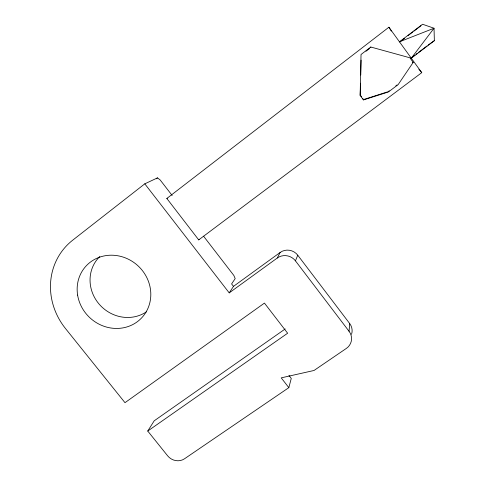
<?xml version="1.0" encoding="UTF-8"?>
<svg xmlns="http://www.w3.org/2000/svg" width="485" height="485" viewBox="0 0 485 485"><rect width="100%" height="100%" fill="white"/><g stroke="black" fill="none" stroke-linecap="round" stroke-linejoin="round"><path stroke-width="0.73" d="M370.764 47.578L370.776 47.015L409.88 57.788L413.202 62.383L398.137 84.632L388.37 91.974L363.459 99.928L360.155 95.43L361.034 54.508L370.776 47.015M360.155 95.43L360.591 83.208M360.767 75.023L361.089 60.146M288.836 387.648L281.227 377.857L314.019 370.479L346.326 348.442A12.913 12.27 12.8 0 0 349.054 331.285L349.697 323.556L297.754 255.207A12.598 12.21 24.6 0 0 280.148 252.467L233.491 286.362L229.217 292.879L144.797 183.833L72.708 240.184A65.899 61.371 42.7 0 0 65.511 328.557L124.984 402.677L264.44 303.101L287.641 333.225L147.749 431.044L167.646 455.839A12.216 11.113 27.9 0 0 184.452 458.822L288.836 387.648L291.267 378.397L288.963 375.42M363.459 99.928L362.774 98.425M388.909 27.215L166.834 198.474L198.717 239.881L421.756 72.653L388.909 27.215L391.304 31.082M349.054 331.285L295.444 260.845L297.754 255.207M229.217 292.879L277.287 258.014L280.148 252.467M147.749 431.044L154.2 420.81L285.198 328.957M198.717 239.881L199.038 239.572M156.291 178.807L157.479 177.88L160.165 179.953L172.163 195.485M365.981 51.258L369.57 48.5M399.822 41.922L404.514 38.333M408.037 35.641L412.735 32.052M413.905 31.155L420.95 25.778M434.36 40.649L411.298 58.182L434.026 28.239L422.587 24.25L399.464 41.807L434.026 28.239L434.36 40.649L428.249 45.044M410.759 58.279L414.984 55.084M416.191 54.168L417.397 53.259M418.603 52.344L427.042 45.96M388.036 91.72L389.237 90.816M395.833 85.857L397.033 84.96M166.834 198.474L167.222 198.244M144.797 183.833L157.479 177.88M412.414 62.668L413.202 62.383M364.302 99.304L387.321 91.95M421.756 72.653L418.882 69.234M203.567 236.201L233.855 275.474L235.189 278.59L231.606 283.919L233.491 286.362M360.337 95.115L361.555 96.77M146.3 311.904A36.333 33.974 43 0 1 98.873 303.816A36.333 33.974 43 0 1 99.789 256.529M277.287 258.008A12.998 12.574 24.7 0 1 295.444 260.845M349.697 323.556A12.519 11.925 12.5 0 1 351.552 334.317M77.618 295.092A38.012 35.399 42.7 0 0 137.255 321.779A38.012 35.399 42.7 0 0 127.076 258.602A38.012 35.399 42.7 0 0 77.618 295.092"/></g></svg>
